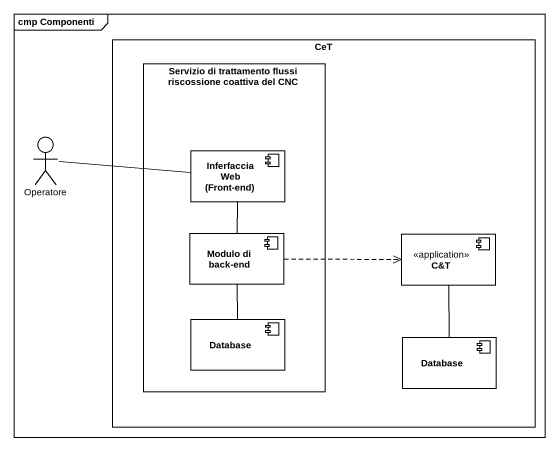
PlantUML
@startuml
mainframe cmp Componenti
rectangle CeT {
  rectangle "Servizio di trattamento flussi riscossione coattiva del CNC" as Servizio_di_trattamento {
    component "Inferfaccia Web (Front-end)" as Inferfaccia_Web_Front_end
    component "Modulo di back-end" as Modulo_di_back_end
    component "Database" as Database_
  }
  component "C&T" as C_T <<application>>
  component "Database" as Database__2
}
actor Operatore
Operatore -right- Inferfaccia_Web_Front_end
Inferfaccia_Web_Front_end -- Modulo_di_back_end
Modulo_di_back_end .right.> C_T
Modulo_di_back_end -- Database_
C_T -- Database__2
@enduml
